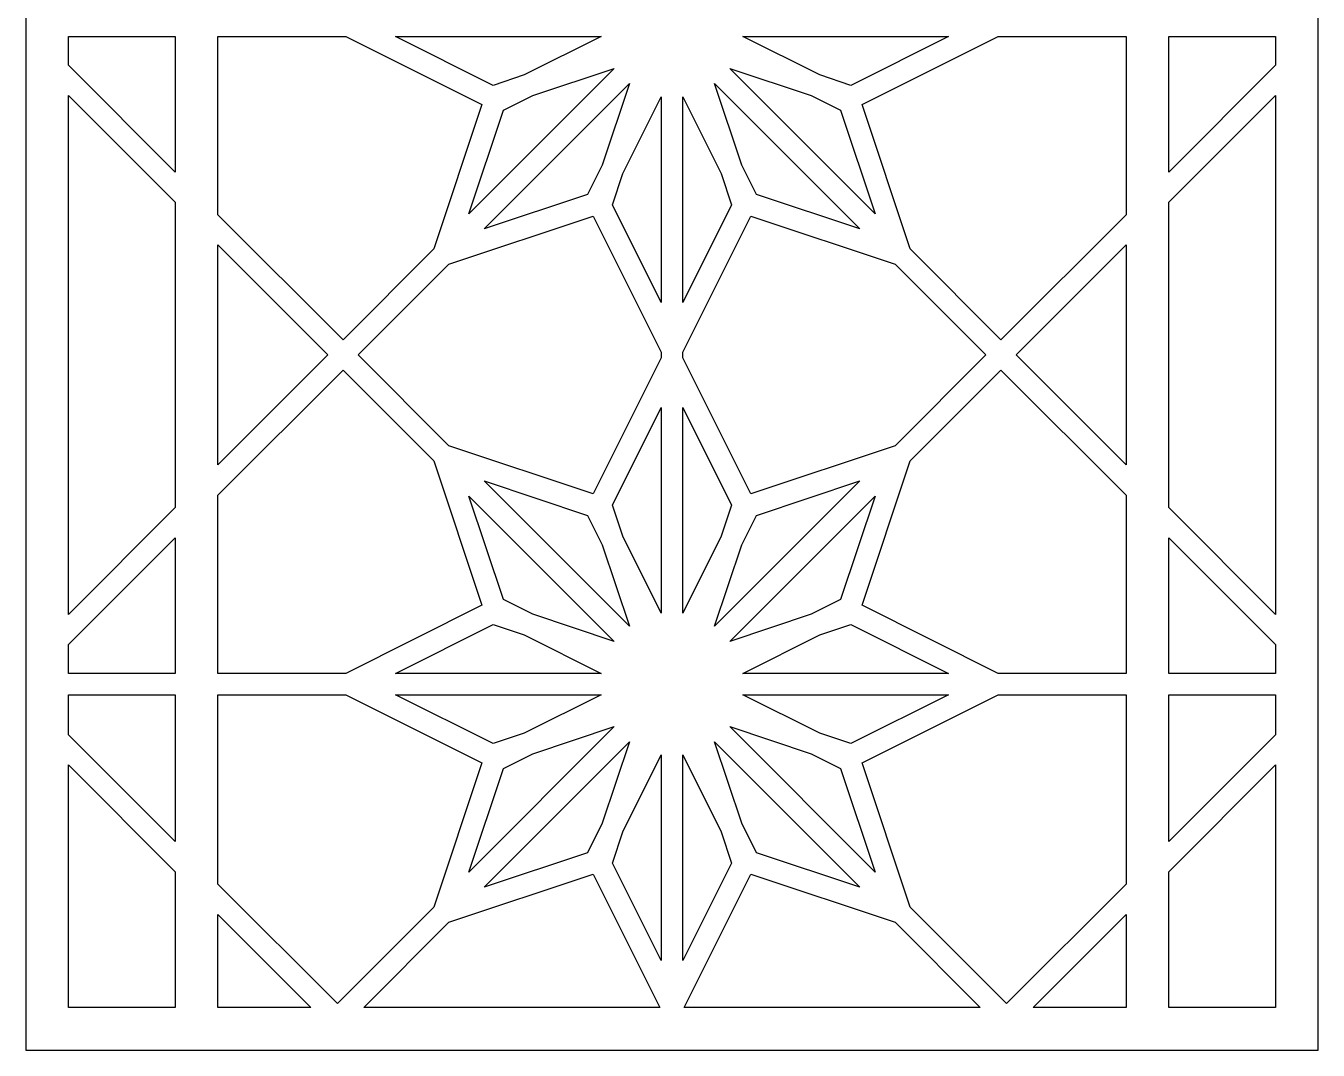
# Model space of a CAD drawing. Header units: centimetres. Extents: x 1.5 to 5, y -9 to 9.
# Drawn here: x 1.501 to 4.997, y -9 to -6.23 of the extents above; entities that cross this region are included whole.
import ezdxf

# ---------------------------------------------------------------- set-up
doc = ezdxf.new("R2010")
doc.units = ezdxf.units.CM
doc.header["$MEASUREMENT"] = 0
doc.layers.add('layer 1', color=7, linetype='Continuous')

msp = doc.modelspace()

# ---------------------------------------------------------------- linework, layer by layer
at = {"layer": 'layer 1', "color": 250, "lineweight": 30}
for points, knots in [([(4.5925, -9.00021), (4.5925, -9.00021), (4.47692, -9.00021), (4.47692, -9.00021), (4.47692, -9.00021), (4.47692, -9.00021), (4.27966, -9.00021), (4.27966, -9.00021), (4.27966, -9.00021), (4.27966, -9.00021), (4.19794, -9.00021), (4.19794, -9.00021), (4.19794, -9.00021), (4.19794, -9.00021), (4.10982, -9.00021), (4.10982, -9.00021), (4.10982, -9.00021), (4.10982, -9.00021), (4.02809, -9.00021), (4.02809, -9.00021), (4.02809, -9.00021), (4.02809, -9.00021), (3.27749, -9.00021), (3.27749, -9.00021), (3.27749, -9.00021), (3.27749, -9.00021), (3.21971, -9.00021), (3.21971, -9.00021), (3.21971, -9.00021), (3.21971, -9.00021), (2.4691, -9.00021), (2.4691, -9.00021), (2.4691, -9.00021), (2.4691, -9.00021), (2.38738, -9.00021), (2.38738, -9.00021), (2.38738, -9.00021), (2.38738, -9.00021), (2.29926, -9.00021), (2.29926, -9.00021), (2.29926, -9.00021), (2.29926, -9.00021), (2.21753, -9.00021), (2.21753, -9.00021), (2.21753, -9.00021), (2.21753, -9.00021), (2.02027, -9.00021), (2.02027, -9.00021), (2.02027, -9.00021), (2.02027, -9.00021), (1.9047, -9.00021), (1.9047, -9.00021), (1.9047, -9.00021), (1.9047, -9.00021), (1.50051, -9.00021), (1.50051, -9.00021), (1.50051, -9.00021), (1.50051, -9.00021), (1.50051, -8.11335), (1.50051, -8.11335), (1.50051, -8.11335), (1.50051, -8.11335), (1.50051, -8.03891), (1.50051, -8.03891), (1.50051, -8.03891), (1.50051, -8.03891), (1.50051, -8.03163), (1.50051, -8.03163), (1.50051, -8.03163), (1.50051, -8.03163), (1.50051, -8.0189), (1.50051, -8.0189), (1.50051, -8.0189), (1.50051, -8.0189), (1.50051, -7.98112), (1.50051, -7.98112), (1.50051, -7.98112), (1.50051, -7.98112), (1.50051, -7.93718), (1.50051, -7.93718), (1.50051, -7.93718), (1.50051, -7.93718), (1.50051, -6.30279), (1.50051, -6.30279), (1.50051, -6.30279), (1.50051, -6.30279), (1.50051, -6.25885), (1.50051, -6.25885), (1.50051, -6.25885), (1.50051, -6.25885), (1.50051, -6.23884), (1.50051, -6.23884), (1.50051, -6.23884), (1.50051, -6.23884), (1.50051, -6.22106), (1.50051, -6.22106), (1.50051, -6.22106), (1.50051, -6.22106), (1.50051, -6.20106), (1.50051, -6.20106), (1.50051, -6.20106), (1.50051, -6.20106), (1.50051, -6.15711), (1.50051, -6.15711), (1.50051, -6.15711), (1.50051, -6.15711), (1.50051, -4.52272), (1.50051, -4.52272), (1.50051, -4.52272), (1.50051, -4.52272), (1.50051, -4.47878), (1.50051, -4.47878), (1.50051, -4.47878), (1.50051, -4.47878), (1.50051, -4.45877), (1.50051, -4.45877), (1.50051, -4.45877), (1.50051, -4.45877), (1.50051, -4.44099), (1.50051, -4.44099), (1.50051, -4.44099), (1.50051, -4.44099), (1.50051, -4.42099), (1.50051, -4.42099), (1.50051, -4.42099), (1.50051, -4.42099), (1.50051, -4.37705), (1.50051, -4.37705), (1.50051, -4.37705), (1.50051, -4.37705), (1.50051, -2.74266), (1.50051, -2.74266), (1.50051, -2.74266), (1.50051, -2.74266), (1.50051, -2.69871), (1.50051, -2.69871), (1.50051, -2.69871), (1.50051, -2.69871), (1.50051, -2.67871), (1.50051, -2.67871), (1.50051, -2.67871), (1.50051, -2.67871), (1.50051, -2.66093), (1.50051, -2.66093), (1.50051, -2.66093), (1.50051, -2.66093), (1.50051, -2.64093), (1.50051, -2.64093), (1.50051, -2.64093), (1.50051, -2.64093), (1.50051, -2.59698), (1.50051, -2.59698), (1.50051, -2.59698), (1.50051, -2.59698), (1.50051, -0.96259), (1.50051, -0.96259), (1.50051, -0.96259), (1.50051, -0.96259), (1.50051, -0.91864), (1.50051, -0.91864), (1.50051, -0.91864), (1.50051, -0.91864), (1.50051, -0.89864), (1.50051, -0.89864), (1.50051, -0.89864), (1.50051, -0.89864), (1.50051, -0.88087), (1.50051, -0.88087), (1.50051, -0.88087), (1.50051, -0.88087), (1.50051, -0.86086), (1.50051, -0.86086), (1.50051, -0.86086), (1.50051, -0.86086), (1.50051, -0.81692), (1.50051, -0.81692), (1.50051, -0.81692), (1.50051, -0.81692), (1.50051, 0.81747), (1.50051, 0.81747), (1.50051, 0.81747), (1.50051, 0.81747), (1.50051, 0.86142), (1.50051, 0.86142), (1.50051, 0.86142), (1.50051, 0.86142), (1.50051, 0.88142), (1.50051, 0.88142), (1.50051, 0.88142), (1.50051, 0.88142), (1.50051, 0.8992), (1.50051, 0.8992), (1.50051, 0.8992), (1.50051, 0.8992), (1.50051, 0.9192), (1.50051, 0.9192), (1.50051, 0.9192), (1.50051, 0.9192), (1.50051, 0.96315), (1.50051, 0.96315), (1.50051, 0.96315), (1.50051, 0.96315), (1.50051, 2.59754), (1.50051, 2.59754), (1.50051, 2.59754), (1.50051, 2.59754), (1.50051, 2.64149), (1.50051, 2.64149), (1.50051, 2.64149), (1.50051, 2.64149), (1.50051, 2.66149), (1.50051, 2.66149), (1.50051, 2.66149), (1.50051, 2.66149), (1.50051, 2.67926), (1.50051, 2.67926), (1.50051, 2.67926), (1.50051, 2.67926), (1.50051, 2.69927), (1.50051, 2.69927), (1.50051, 2.69927), (1.50051, 2.69927), (1.50051, 2.74321), (1.50051, 2.74321), (1.50051, 2.74321), (1.50051, 2.74321), (1.50051, 4.3776), (1.50051, 4.3776), (1.50051, 4.3776), (1.50051, 4.3776), (1.50051, 4.42155), (1.50051, 4.42155), (1.50051, 4.42155), (1.50051, 4.42155), (1.50051, 4.44155), (1.50051, 4.44155), (1.50051, 4.44155), (1.50051, 4.44155), (1.50051, 4.45933), (1.50051, 4.45933), (1.50051, 4.45933), (1.50051, 4.45933), (1.50051, 4.47934), (1.50051, 4.47934), (1.50051, 4.47934), (1.50051, 4.47934), (1.50051, 4.52328), (1.50051, 4.52328), (1.50051, 4.52328), (1.50051, 4.52328), (1.50051, 6.15767), (1.50051, 6.15767), (1.50051, 6.15767), (1.50051, 6.15767), (1.50051, 6.20162), (1.50051, 6.20162), (1.50051, 6.20162), (1.50051, 6.20162), (1.50051, 6.22163), (1.50051, 6.22163), (1.50051, 6.22163), (1.50051, 6.22163), (1.50051, 6.23939), (1.50051, 6.23939), (1.50051, 6.23939), (1.50051, 6.23939), (1.50051, 6.25941), (1.50051, 6.25941), (1.50051, 6.25941), (1.50051, 6.25941), (1.50051, 6.30334), (1.50051, 6.30334), (1.50051, 6.30334), (1.50051, 6.30334), (1.50051, 7.93773), (1.50051, 7.93773), (1.50051, 7.93773), (1.50051, 7.93773), (1.50051, 7.98168), (1.50051, 7.98168), (1.50051, 7.98168), (1.50051, 7.98168), (1.50051, 8), (1.50051, 8), (1.50051, 8), (1.50051, 8), (1.50051, 8.01946), (1.50051, 8.01946), (1.50051, 8.01946), (1.50051, 8.01946), (1.50051, 8.03947), (1.50051, 8.03947), (1.50051, 8.03947), (1.50051, 8.03947), (1.50051, 8.08173), (1.50051, 8.08173), (1.50051, 8.08173), (1.50051, 8.08173), (1.50051, 9.00077), (1.50051, 9.00077), (1.50051, 9.00077), (1.50051, 9.00077), (1.9047, 9.00077), (1.9047, 9.00077), (1.9047, 9.00077), (1.9047, 9.00077), (2.02027, 9.00077), (2.02027, 9.00077), (2.02027, 9.00077), (2.02027, 9.00077), (2.21753, 9.00077), (2.21753, 9.00077), (2.21753, 9.00077), (2.21753, 9.00077), (2.29926, 9.00077), (2.29926, 9.00077), (2.29926, 9.00077), (2.29926, 9.00077), (2.41956, 9.00077), (2.41956, 9.00077), (2.41956, 9.00077), (2.41956, 9.00077), (2.50128, 9.00077), (2.50128, 9.00077), (2.50128, 9.00077), (2.50128, 9.00077), (3.21971, 9.00077), (3.21971, 9.00077), (3.21971, 9.00077), (3.21971, 9.00077), (3.27749, 9.00077), (3.27749, 9.00077), (3.27749, 9.00077), (3.27749, 9.00077), (3.99591, 9.00077), (3.99591, 9.00077), (3.99591, 9.00077), (3.99591, 9.00077), (4.07763, 9.00077), (4.07763, 9.00077), (4.07763, 9.00077), (4.07763, 9.00077), (4.19794, 9.00077), (4.19794, 9.00077), (4.19794, 9.00077), (4.19794, 9.00077), (4.27966, 9.00077), (4.27966, 9.00077), (4.27966, 9.00077), (4.27966, 9.00077), (4.47692, 9.00077), (4.47692, 9.00077), (4.47692, 9.00077), (4.47692, 9.00077), (4.5925, 9.00077), (4.5925, 9.00077), (4.5925, 9.00077), (4.5925, 9.00077), (4.99669, 9.00077), (4.99669, 9.00077), (4.99669, 9.00077), (4.99669, 9.00077), (4.99669, 8.08173), (4.99669, 8.08173), (4.99669, 8.08173), (4.99669, 8.08173), (4.99669, 8.03947), (4.99669, 8.03947), (4.99669, 8.03947), (4.99669, 8.03947), (4.99669, 8.01946), (4.99669, 8.01946), (4.99669, 8.01946), (4.99669, 8.01946), (4.99669, 8), (4.99669, 8), (4.99669, 8), (4.99669, 8), (4.99669, 7.98168), (4.99669, 7.98168), (4.99669, 7.98168), (4.99669, 7.98168), (4.99669, 7.93773), (4.99669, 7.93773), (4.99669, 7.93773), (4.99669, 7.93773), (4.99669, 6.30334), (4.99669, 6.30334), (4.99669, 6.30334), (4.99669, 6.30334), (4.99669, 6.25941), (4.99669, 6.25941), (4.99669, 6.25941), (4.99669, 6.25941), (4.99669, 6.23939), (4.99669, 6.23939), (4.99669, 6.23939), (4.99669, 6.23939), (4.99669, 6.22162), (4.99669, 6.22162), (4.99669, 6.22162), (4.99669, 6.22162), (4.99669, 6.20162), (4.99669, 6.20162), (4.99669, 6.20162), (4.99669, 6.20162), (4.99669, 6.15767), (4.99669, 6.15767), (4.99669, 6.15767), (4.99669, 6.15767), (4.99669, 4.52328), (4.99669, 4.52328), (4.99669, 4.52328), (4.99669, 4.52328), (4.99669, 4.47934), (4.99669, 4.47934), (4.99669, 4.47934), (4.99669, 4.47934), (4.99669, 4.45933), (4.99669, 4.45933), (4.99669, 4.45933), (4.99669, 4.45933), (4.99669, 4.44155), (4.99669, 4.44155), (4.99669, 4.44155), (4.99669, 4.44155), (4.99669, 4.42155), (4.99669, 4.42155), (4.99669, 4.42155), (4.99669, 4.42155), (4.99669, 4.3776), (4.99669, 4.3776), (4.99669, 4.3776), (4.99669, 4.3776), (4.99669, 2.74321), (4.99669, 2.74321), (4.99669, 2.74321), (4.99669, 2.74321), (4.99669, 2.69927), (4.99669, 2.69927), (4.99669, 2.69927), (4.99669, 2.69927), (4.99669, 2.67926), (4.99669, 2.67926), (4.99669, 2.67926), (4.99669, 2.67926), (4.99669, 2.66149), (4.99669, 2.66149), (4.99669, 2.66149), (4.99669, 2.66149), (4.99669, 2.64149), (4.99669, 2.64149), (4.99669, 2.64149), (4.99669, 2.64149), (4.99669, 2.59754), (4.99669, 2.59754), (4.99669, 2.59754), (4.99669, 2.59754), (4.99669, 0.96315), (4.99669, 0.96315), (4.99669, 0.96315), (4.99669, 0.96315), (4.99669, 0.9192), (4.99669, 0.9192), (4.99669, 0.9192), (4.99669, 0.9192), (4.99669, 0.8992), (4.99669, 0.8992), (4.99669, 0.8992), (4.99669, 0.8992), (4.99669, 0.88142), (4.99669, 0.88142), (4.99669, 0.88142), (4.99669, 0.88142), (4.99669, 0.86142), (4.99669, 0.86142), (4.99669, 0.86142), (4.99669, 0.86142), (4.99669, 0.81747), (4.99669, 0.81747), (4.99669, 0.81747), (4.99669, 0.81747), (4.99669, -0.81691), (4.99669, -0.81691), (4.99669, -0.81691), (4.99669, -0.81691), (4.99669, -0.86086), (4.99669, -0.86086), (4.99669, -0.86086), (4.99669, -0.86086), (4.99669, -0.88087), (4.99669, -0.88087), (4.99669, -0.88087), (4.99669, -0.88087), (4.99669, -0.89864), (4.99669, -0.89864), (4.99669, -0.89864), (4.99669, -0.89864), (4.99669, -0.91864), (4.99669, -0.91864), (4.99669, -0.91864), (4.99669, -0.91864), (4.99669, -0.96259), (4.99669, -0.96259), (4.99669, -0.96259), (4.99669, -0.96259), (4.99669, -2.59698), (4.99669, -2.59698), (4.99669, -2.59698), (4.99669, -2.59698), (4.99669, -2.64093), (4.99669, -2.64093), (4.99669, -2.64093), (4.99669, -2.64093), (4.99669, -2.66093), (4.99669, -2.66093), (4.99669, -2.66093), (4.99669, -2.66093), (4.99669, -2.67871), (4.99669, -2.67871), (4.99669, -2.67871), (4.99669, -2.67871), (4.99669, -2.69871), (4.99669, -2.69871), (4.99669, -2.69871), (4.99669, -2.69871), (4.99669, -2.74266), (4.99669, -2.74266), (4.99669, -2.74266), (4.99669, -2.74266), (4.99669, -4.37704), (4.99669, -4.37704), (4.99669, -4.37704), (4.99669, -4.37704), (4.99669, -4.42099), (4.99669, -4.42099), (4.99669, -4.42099), (4.99669, -4.42099), (4.99669, -4.441), (4.99669, -4.441), (4.99669, -4.441), (4.99669, -4.441), (4.99669, -4.45877), (4.99669, -4.45877), (4.99669, -4.45877), (4.99669, -4.45877), (4.99669, -4.47878), (4.99669, -4.47878), (4.99669, -4.47878), (4.99669, -4.47878), (4.99669, -4.52272), (4.99669, -4.52272), (4.99669, -4.52272), (4.99669, -4.52272), (4.99669, -6.15711), (4.99669, -6.15711), (4.99669, -6.15711), (4.99669, -6.15711), (4.99669, -6.20106), (4.99669, -6.20106), (4.99669, -6.20106), (4.99669, -6.20106), (4.99669, -6.22106), (4.99669, -6.22106), (4.99669, -6.22106), (4.99669, -6.22106), (4.99669, -6.23884), (4.99669, -6.23884), (4.99669, -6.23884), (4.99669, -6.23884), (4.99669, -6.25885), (4.99669, -6.25885), (4.99669, -6.25885), (4.99669, -6.25885), (4.99669, -6.30279), (4.99669, -6.30279), (4.99669, -6.30279), (4.99669, -6.30279), (4.99669, -7.93717), (4.99669, -7.93717), (4.99669, -7.93717), (4.99669, -7.93717), (4.99669, -7.98112), (4.99669, -7.98112), (4.99669, -7.98112), (4.99669, -7.98112), (4.99669, -8.0189), (4.99669, -8.0189), (4.99669, -8.0189), (4.99669, -8.0189), (4.99669, -8.03163), (4.99669, -8.03163), (4.99669, -8.03163), (4.99669, -8.03163), (4.99669, -8.03891), (4.99669, -8.03891), (4.99669, -8.03891), (4.99669, -8.03891), (4.99669, -8.11334), (4.99669, -8.11334), (4.99669, -8.11334), (4.99669, -8.11334), (4.99669, -9.00021), (4.99669, -9.00021), (4.99669, -9.00021), (4.99669, -9.00021), (4.5925, -9.00021), (4.5925, -9.00021)], [0, 0, 0, 0, 0.0065359, 0.0065359, 0.0065359, 0.0065359, 0.0130719, 0.0130719, 0.0130719, 0.0130719, 0.0196078, 0.0196078, 0.0196078, 0.0196078, 0.0261438, 0.0261438, 0.0261438, 0.0261438, 0.0326797, 0.0326797, 0.0326797, 0.0326797, 0.0392157, 0.0392157, 0.0392157, 0.0392157, 0.0457516, 0.0457516, 0.0457516, 0.0457516, 0.0522876, 0.0522876, 0.0522876, 0.0522876, 0.0588235, 0.0588235, 0.0588235, 0.0588235, 0.0653595, 0.0653595, 0.0653595, 0.0653595, 0.0718954, 0.0718954, 0.0718954, 0.0718954, 0.0784314, 0.0784314, 0.0784314, 0.0784314, 0.0849673, 0.0849673, 0.0849673, 0.0849673, 0.0915033, 0.0915033, 0.0915033, 0.0915033, 0.0980392, 0.0980392, 0.0980392, 0.0980392, 0.1045752, 0.1045752, 0.1045752, 0.1045752, 0.1111111, 0.1111111, 0.1111111, 0.1111111, 0.1176471, 0.1176471, 0.1176471, 0.1176471, 0.124183, 0.124183, 0.124183, 0.124183, 0.130719, 0.130719, 0.130719, 0.130719, 0.1372549, 0.1372549, 0.1372549, 0.1372549, 0.1437908, 0.1437908, 0.1437908, 0.1437908, 0.1503268, 0.1503268, 0.1503268, 0.1503268, 0.1568627, 0.1568627, 0.1568627, 0.1568627, 0.1633987, 0.1633987, 0.1633987, 0.1633987, 0.1699346, 0.1699346, 0.1699346, 0.1699346, 0.1764706, 0.1764706, 0.1764706, 0.1764706, 0.1830065, 0.1830065, 0.1830065, 0.1830065, 0.1895425, 0.1895425, 0.1895425, 0.1895425, 0.1960784, 0.1960784, 0.1960784, 0.1960784, 0.2026144, 0.2026144, 0.2026144, 0.2026144, 0.2091503, 0.2091503, 0.2091503, 0.2091503, 0.2156863, 0.2156863, 0.2156863, 0.2156863, 0.2222222, 0.2222222, 0.2222222, 0.2222222, 0.2287582, 0.2287582, 0.2287582, 0.2287582, 0.2352941, 0.2352941, 0.2352941, 0.2352941, 0.2418301, 0.2418301, 0.2418301, 0.2418301, 0.248366, 0.248366, 0.248366, 0.248366, 0.254902, 0.254902, 0.254902, 0.254902, 0.2614379, 0.2614379, 0.2614379, 0.2614379, 0.2679739, 0.2679739, 0.2679739, 0.2679739, 0.2745098, 0.2745098, 0.2745098, 0.2745098, 0.2810458, 0.2810458, 0.2810458, 0.2810458, 0.2875817, 0.2875817, 0.2875817, 0.2875817, 0.2941176, 0.2941176, 0.2941176, 0.2941176, 0.3006536, 0.3006536, 0.3006536, 0.3006536, 0.3071895, 0.3071895, 0.3071895, 0.3071895, 0.3137255, 0.3137255, 0.3137255, 0.3137255, 0.3202614, 0.3202614, 0.3202614, 0.3202614, 0.3267974, 0.3267974, 0.3267974, 0.3267974, 0.3333333, 0.3333333, 0.3333333, 0.3333333, 0.3398693, 0.3398693, 0.3398693, 0.3398693, 0.3464052, 0.3464052, 0.3464052, 0.3464052, 0.3529412, 0.3529412, 0.3529412, 0.3529412, 0.3594771, 0.3594771, 0.3594771, 0.3594771, 0.3660131, 0.3660131, 0.3660131, 0.3660131, 0.372549, 0.372549, 0.372549, 0.372549, 0.379085, 0.379085, 0.379085, 0.379085, 0.3856209, 0.3856209, 0.3856209, 0.3856209, 0.3921569, 0.3921569, 0.3921569, 0.3921569, 0.3986928, 0.3986928, 0.3986928, 0.3986928, 0.4052288, 0.4052288, 0.4052288, 0.4052288, 0.4117647, 0.4117647, 0.4117647, 0.4117647, 0.4183007, 0.4183007, 0.4183007, 0.4183007, 0.4248366, 0.4248366, 0.4248366, 0.4248366, 0.4313725, 0.4313725, 0.4313725, 0.4313725, 0.4379085, 0.4379085, 0.4379085, 0.4379085, 0.4444444, 0.4444444, 0.4444444, 0.4444444, 0.4509804, 0.4509804, 0.4509804, 0.4509804, 0.4575163, 0.4575163, 0.4575163, 0.4575163, 0.4640523, 0.4640523, 0.4640523, 0.4640523, 0.4705882, 0.4705882, 0.4705882, 0.4705882, 0.4771242, 0.4771242, 0.4771242, 0.4771242, 0.4836601, 0.4836601, 0.4836601, 0.4836601, 0.4901961, 0.4901961, 0.4901961, 0.4901961, 0.496732, 0.496732, 0.496732, 0.496732, 0.503268, 0.503268, 0.503268, 0.503268, 0.5098039, 0.5098039, 0.5098039, 0.5098039, 0.5163399, 0.5163399, 0.5163399, 0.5163399, 0.5228758, 0.5228758, 0.5228758, 0.5228758, 0.5294118, 0.5294118, 0.5294118, 0.5294118, 0.5359477, 0.5359477, 0.5359477, 0.5359477, 0.5424837, 0.5424837, 0.5424837, 0.5424837, 0.5490196, 0.5490196, 0.5490196, 0.5490196, 0.5555556, 0.5555556, 0.5555556, 0.5555556, 0.5620915, 0.5620915, 0.5620915, 0.5620915, 0.5686275, 0.5686275, 0.5686275, 0.5686275, 0.5751634, 0.5751634, 0.5751634, 0.5751634, 0.5816993, 0.5816993, 0.5816993, 0.5816993, 0.5882353, 0.5882353, 0.5882353, 0.5882353, 0.5947712, 0.5947712, 0.5947712, 0.5947712, 0.6013072, 0.6013072, 0.6013072, 0.6013072, 0.6078431, 0.6078431, 0.6078431, 0.6078431, 0.6143791, 0.6143791, 0.6143791, 0.6143791, 0.620915, 0.620915, 0.620915, 0.620915, 0.627451, 0.627451, 0.627451, 0.627451, 0.6339869, 0.6339869, 0.6339869, 0.6339869, 0.6405229, 0.6405229, 0.6405229, 0.6405229, 0.6470588, 0.6470588, 0.6470588, 0.6470588, 0.6535948, 0.6535948, 0.6535948, 0.6535948, 0.6601307, 0.6601307, 0.6601307, 0.6601307, 0.6666667, 0.6666667, 0.6666667, 0.6666667, 0.6732026, 0.6732026, 0.6732026, 0.6732026, 0.6797386, 0.6797386, 0.6797386, 0.6797386, 0.6862745, 0.6862745, 0.6862745, 0.6862745, 0.6928105, 0.6928105, 0.6928105, 0.6928105, 0.6993464, 0.6993464, 0.6993464, 0.6993464, 0.7058824, 0.7058824, 0.7058824, 0.7058824, 0.7124183, 0.7124183, 0.7124183, 0.7124183, 0.7189542, 0.7189542, 0.7189542, 0.7189542, 0.7254902, 0.7254902, 0.7254902, 0.7254902, 0.7320261, 0.7320261, 0.7320261, 0.7320261, 0.7385621, 0.7385621, 0.7385621, 0.7385621, 0.745098, 0.745098, 0.745098, 0.745098, 0.751634, 0.751634, 0.751634, 0.751634, 0.7581699, 0.7581699, 0.7581699, 0.7581699, 0.7647059, 0.7647059, 0.7647059, 0.7647059, 0.7712418, 0.7712418, 0.7712418, 0.7712418, 0.7777778, 0.7777778, 0.7777778, 0.7777778, 0.7843137, 0.7843137, 0.7843137, 0.7843137, 0.7908497, 0.7908497, 0.7908497, 0.7908497, 0.7973856, 0.7973856, 0.7973856, 0.7973856, 0.8039216, 0.8039216, 0.8039216, 0.8039216, 0.8104575, 0.8104575, 0.8104575, 0.8104575, 0.8169935, 0.8169935, 0.8169935, 0.8169935, 0.8235294, 0.8235294, 0.8235294, 0.8235294, 0.8300654, 0.8300654, 0.8300654, 0.8300654, 0.8366013, 0.8366013, 0.8366013, 0.8366013, 0.8431373, 0.8431373, 0.8431373, 0.8431373, 0.8496732, 0.8496732, 0.8496732, 0.8496732, 0.8562092, 0.8562092, 0.8562092, 0.8562092, 0.8627451, 0.8627451, 0.8627451, 0.8627451, 0.869281, 0.869281, 0.869281, 0.869281, 0.875817, 0.875817, 0.875817, 0.875817, 0.8823529, 0.8823529, 0.8823529, 0.8823529, 0.8888889, 0.8888889, 0.8888889, 0.8888889, 0.8954248, 0.8954248, 0.8954248, 0.8954248, 0.9019608, 0.9019608, 0.9019608, 0.9019608, 0.9084967, 0.9084967, 0.9084967, 0.9084967, 0.9150327, 0.9150327, 0.9150327, 0.9150327, 0.9215686, 0.9215686, 0.9215686, 0.9215686, 0.9281046, 0.9281046, 0.9281046, 0.9281046, 0.9346405, 0.9346405, 0.9346405, 0.9346405, 0.9411765, 0.9411765, 0.9411765, 0.9411765, 0.9477124, 0.9477124, 0.9477124, 0.9477124, 0.9542484, 0.9542484, 0.9542484, 0.9542484, 0.9607843, 0.9607843, 0.9607843, 0.9607843, 0.9673203, 0.9673203, 0.9673203, 0.9673203, 0.9738562, 0.9738562, 0.9738562, 0.9738562, 0.9803922, 0.9803922, 0.9803922, 0.9803922, 0.9869281, 0.9869281, 0.9869281, 0.9869281, 1, 1, 1, 1]), ([(1.9047, -6.25885), (1.9047, -6.25885), (1.61608, -6.25885), (1.61608, -6.25885), (1.61608, -6.25885), (1.61608, -6.25885), (1.61608, -6.33664), (1.61608, -6.33664), (1.61608, -6.33664), (1.61608, -6.33664), (1.9047, -6.62525), (1.9047, -6.62525), (1.9047, -6.62525), (1.9047, -6.62525), (1.9047, -6.25885), (1.9047, -6.25885)], [0, 0, 0, 0, 0.2, 0.2, 0.2, 0.2, 0.4, 0.4, 0.4, 0.4, 0.6, 0.6, 0.6, 0.6, 1, 1, 1, 1]), ([(2.35856, -7.07912), (2.35856, -7.07912), (2.60434, -6.83335), (2.60434, -6.83335), (2.60434, -6.83335), (2.60434, -6.83335), (2.73414, -6.44304), (2.73414, -6.44304), (2.73414, -6.44304), (2.73414, -6.44304), (2.36639, -6.25885), (2.36639, -6.25885), (2.36639, -6.25885), (2.36639, -6.25885), (2.02027, -6.25885), (2.02027, -6.25885), (2.02027, -6.25885), (2.02027, -6.25885), (2.02027, -6.74083), (2.02027, -6.74083), (2.02027, -6.74083), (2.02027, -6.74083), (2.35856, -7.07912), (2.35856, -7.07912)], [0, 0, 0, 0, 0.1428571, 0.1428571, 0.1428571, 0.1428571, 0.2857143, 0.2857143, 0.2857143, 0.2857143, 0.4285714, 0.4285714, 0.4285714, 0.4285714, 0.5714286, 0.5714286, 0.5714286, 0.5714286, 0.7142857, 0.7142857, 0.7142857, 0.7142857, 1, 1, 1, 1]), ([(3.05662, -6.25885), (3.05662, -6.25885), (2.50066, -6.25885), (2.50066, -6.25885), (2.50066, -6.25885), (2.50066, -6.25885), (2.76445, -6.39096), (2.76445, -6.39096), (2.76445, -6.39096), (2.76445, -6.39096), (2.84892, -6.36287), (2.84892, -6.36287), (2.84892, -6.36287), (2.84892, -6.36287), (3.05662, -6.25885), (3.05662, -6.25885)], [0, 0, 0, 0, 0.2, 0.2, 0.2, 0.2, 0.4, 0.4, 0.4, 0.4, 0.6, 0.6, 0.6, 0.6, 1, 1, 1, 1]), ([(3.99654, -6.25885), (3.99654, -6.25885), (3.44058, -6.25885), (3.44058, -6.25885), (3.44058, -6.25885), (3.44058, -6.25885), (3.64827, -6.36287), (3.64827, -6.36287), (3.64827, -6.36287), (3.64827, -6.36287), (3.73275, -6.39096), (3.73275, -6.39096), (3.73275, -6.39096), (3.73275, -6.39096), (3.99654, -6.25885), (3.99654, -6.25885)], [0, 0, 0, 0, 0.2, 0.2, 0.2, 0.2, 0.4, 0.4, 0.4, 0.4, 0.6, 0.6, 0.6, 0.6, 1, 1, 1, 1]), ([(4.47692, -6.25885), (4.47692, -6.25885), (4.13081, -6.25885), (4.13081, -6.25885), (4.13081, -6.25885), (4.13081, -6.25885), (3.76305, -6.44305), (3.76305, -6.44305), (3.76305, -6.44305), (3.76305, -6.44305), (3.89286, -6.83335), (3.89286, -6.83335), (3.89286, -6.83335), (3.89286, -6.83335), (4.13863, -7.07912), (4.13863, -7.07912), (4.13863, -7.07912), (4.13863, -7.07912), (4.47692, -6.74084), (4.47692, -6.74084), (4.47692, -6.74084), (4.47692, -6.74084), (4.47692, -6.25885), (4.47692, -6.25885)], [0, 0, 0, 0, 0.1428571, 0.1428571, 0.1428571, 0.1428571, 0.2857143, 0.2857143, 0.2857143, 0.2857143, 0.4285714, 0.4285714, 0.4285714, 0.4285714, 0.5714286, 0.5714286, 0.5714286, 0.5714286, 0.7142857, 0.7142857, 0.7142857, 0.7142857, 1, 1, 1, 1]), ([(4.5925, -6.25885), (4.5925, -6.25885), (4.5925, -6.62525), (4.5925, -6.62525), (4.5925, -6.62525), (4.5925, -6.62525), (4.88112, -6.33664), (4.88112, -6.33664), (4.88112, -6.33664), (4.88112, -6.33664), (4.88112, -6.25885), (4.88112, -6.25885), (4.88112, -6.25885), (4.88112, -6.25885), (4.5925, -6.25885), (4.5925, -6.25885)], [0, 0, 0, 0, 0.2, 0.2, 0.2, 0.2, 0.4, 0.4, 0.4, 0.4, 0.6, 0.6, 0.6, 0.6, 1, 1, 1, 1]), ([(2.69928, -6.7384), (2.69928, -6.7384), (3.09243, -6.34525), (3.09243, -6.34525), (3.09243, -6.34525), (3.09243, -6.34525), (2.87199, -6.41856), (2.87199, -6.41856), (2.87199, -6.41856), (2.87199, -6.41856), (2.79239, -6.45843), (2.79239, -6.45843), (2.79239, -6.45843), (2.79239, -6.45843), (2.69928, -6.7384), (2.69928, -6.7384)], [0, 0, 0, 0, 0.2, 0.2, 0.2, 0.2, 0.4, 0.4, 0.4, 0.4, 0.6, 0.6, 0.6, 0.6, 1, 1, 1, 1]), ([(3.40476, -6.34525), (3.40476, -6.34525), (3.79791, -6.7384), (3.79791, -6.7384), (3.79791, -6.7384), (3.79791, -6.7384), (3.7048, -6.45843), (3.7048, -6.45843), (3.7048, -6.45843), (3.7048, -6.45843), (3.62521, -6.41857), (3.62521, -6.41857), (3.62521, -6.41857), (3.62521, -6.41857), (3.40476, -6.34525), (3.40476, -6.34525)], [0, 0, 0, 0, 0.2, 0.2, 0.2, 0.2, 0.4, 0.4, 0.4, 0.4, 0.6, 0.6, 0.6, 0.6, 1, 1, 1, 1]), ([(3.13329, -6.38612), (3.13329, -6.38612), (2.74016, -6.77925), (2.74016, -6.77925), (2.74016, -6.77925), (2.74016, -6.77925), (3.02011, -6.68615), (3.02011, -6.68615), (3.02011, -6.68615), (3.02011, -6.68615), (3.05998, -6.60655), (3.05998, -6.60655), (3.05998, -6.60655), (3.05998, -6.60655), (3.13329, -6.38612), (3.13329, -6.38612)], [0, 0, 0, 0, 0.2, 0.2, 0.2, 0.2, 0.4, 0.4, 0.4, 0.4, 0.6, 0.6, 0.6, 0.6, 1, 1, 1, 1]), ([(3.75704, -6.77925), (3.75704, -6.77925), (3.3639, -6.38613), (3.3639, -6.38613), (3.3639, -6.38613), (3.3639, -6.38613), (3.43722, -6.60655), (3.43722, -6.60655), (3.43722, -6.60655), (3.43722, -6.60655), (3.47708, -6.68615), (3.47708, -6.68615), (3.47708, -6.68615), (3.47708, -6.68615), (3.75704, -6.77925), (3.75704, -6.77925)], [0, 0, 0, 0, 0.2, 0.2, 0.2, 0.2, 0.4, 0.4, 0.4, 0.4, 0.6, 0.6, 0.6, 0.6, 1, 1, 1, 1]), ([(1.61608, -7.82161), (1.61608, -7.82161), (1.9047, -7.533), (1.9047, -7.533), (1.9047, -7.533), (1.9047, -7.533), (1.9047, -6.70698), (1.9047, -6.70698), (1.9047, -6.70698), (1.9047, -6.70698), (1.61608, -6.41837), (1.61608, -6.41837), (1.61608, -6.41837), (1.61608, -6.41837), (1.61608, -7.8216), (1.61608, -7.8216), (1.61608, -7.8216), (1.61608, -7.8216), (1.61608, -7.82161), (1.61608, -7.82161)], [0, 0, 0, 0, 0.1666667, 0.1666667, 0.1666667, 0.1666667, 0.3333333, 0.3333333, 0.3333333, 0.3333333, 0.5, 0.5, 0.5, 0.5, 0.6666667, 0.6666667, 0.6666667, 0.6666667, 1, 1, 1, 1]), ([(3.21971, -6.9779), (3.21971, -6.9779), (3.21971, -6.93117), (3.21971, -6.93117), (3.21971, -6.93117), (3.21971, -6.93117), (3.21971, -6.42191), (3.21971, -6.42191), (3.21971, -6.42191), (3.21971, -6.42191), (3.11567, -6.62961), (3.11567, -6.62961), (3.11567, -6.62961), (3.11567, -6.62961), (3.08758, -6.71409), (3.08758, -6.71409), (3.08758, -6.71409), (3.08758, -6.71409), (3.21971, -6.9779), (3.21971, -6.9779)], [0, 0, 0, 0, 0.1666667, 0.1666667, 0.1666667, 0.1666667, 0.3333333, 0.3333333, 0.3333333, 0.3333333, 0.5, 0.5, 0.5, 0.5, 0.6666667, 0.6666667, 0.6666667, 0.6666667, 1, 1, 1, 1]), ([(3.27749, -6.42191), (3.27749, -6.42191), (3.27749, -6.93117), (3.27749, -6.93117), (3.27749, -6.93117), (3.27749, -6.93117), (3.27749, -6.9779), (3.27749, -6.9779), (3.27749, -6.9779), (3.27749, -6.9779), (3.40962, -6.71409), (3.40962, -6.71409), (3.40962, -6.71409), (3.40962, -6.71409), (3.38152, -6.62962), (3.38152, -6.62962), (3.38152, -6.62962), (3.38152, -6.62962), (3.27749, -6.42191), (3.27749, -6.42191)], [0, 0, 0, 0, 0.1666667, 0.1666667, 0.1666667, 0.1666667, 0.3333333, 0.3333333, 0.3333333, 0.3333333, 0.5, 0.5, 0.5, 0.5, 0.6666667, 0.6666667, 0.6666667, 0.6666667, 1, 1, 1, 1]), ([(4.5925, -6.70698), (4.5925, -6.70698), (4.5925, -7.53299), (4.5925, -7.53299), (4.5925, -7.53299), (4.5925, -7.53299), (4.88112, -7.8216), (4.88112, -7.8216), (4.88112, -7.8216), (4.88112, -7.8216), (4.88112, -6.41837), (4.88112, -6.41837), (4.88112, -6.41837), (4.88112, -6.41837), (4.5925, -6.70698), (4.5925, -6.70698)], [0, 0, 0, 0, 0.2, 0.2, 0.2, 0.2, 0.4, 0.4, 0.4, 0.4, 0.6, 0.6, 0.6, 0.6, 1, 1, 1, 1]), ([(3.21971, -7.12777), (3.21971, -7.12777), (3.21971, -7.11218), (3.21971, -7.11218), (3.21971, -7.11218), (3.21971, -7.11218), (3.0355, -6.7444), (3.0355, -6.7444), (3.0355, -6.7444), (3.0355, -6.7444), (2.64522, -6.87419), (2.64522, -6.87419), (2.64522, -6.87419), (2.64522, -6.87419), (2.39942, -7.11999), (2.39942, -7.11999), (2.39942, -7.11999), (2.39942, -7.11999), (2.64518, -7.36573), (2.64518, -7.36573), (2.64518, -7.36573), (2.64518, -7.36573), (3.0355, -7.49556), (3.0355, -7.49556), (3.0355, -7.49556), (3.0355, -7.49556), (3.21971, -7.12777), (3.21971, -7.12777)], [0, 0, 0, 0, 0.125, 0.125, 0.125, 0.125, 0.25, 0.25, 0.25, 0.25, 0.375, 0.375, 0.375, 0.375, 0.5, 0.5, 0.5, 0.5, 0.625, 0.625, 0.625, 0.625, 0.75, 0.75, 0.75, 0.75, 1, 1, 1, 1]), ([(4.09777, -7.11999), (4.09777, -7.11999), (3.85198, -6.87419), (3.85198, -6.87419), (3.85198, -6.87419), (3.85198, -6.87419), (3.46169, -6.7444), (3.46169, -6.7444), (3.46169, -6.7444), (3.46169, -6.7444), (3.27749, -7.11218), (3.27749, -7.11218), (3.27749, -7.11218), (3.27749, -7.11218), (3.27749, -7.12777), (3.27749, -7.12777), (3.27749, -7.12777), (3.27749, -7.12777), (3.46169, -7.49555), (3.46169, -7.49555), (3.46169, -7.49555), (3.46169, -7.49555), (3.85202, -7.36573), (3.85202, -7.36573), (3.85202, -7.36573), (3.85202, -7.36573), (4.09777, -7.11999), (4.09777, -7.11999)], [0, 0, 0, 0, 0.125, 0.125, 0.125, 0.125, 0.25, 0.25, 0.25, 0.25, 0.375, 0.375, 0.375, 0.375, 0.5, 0.5, 0.5, 0.5, 0.625, 0.625, 0.625, 0.625, 0.75, 0.75, 0.75, 0.75, 1, 1, 1, 1]), ([(2.02027, -7.41742), (2.02027, -7.41742), (2.3177, -7.11999), (2.3177, -7.11999), (2.3177, -7.11999), (2.3177, -7.11999), (2.02027, -6.82255), (2.02027, -6.82255), (2.02027, -6.82255), (2.02027, -6.82255), (2.02027, -7.41742), (2.02027, -7.41742)], [0, 0, 0, 0, 0.25, 0.25, 0.25, 0.25, 0.5, 0.5, 0.5, 0.5, 1, 1, 1, 1]), ([(4.47692, -6.82255), (4.47692, -6.82255), (4.17949, -7.11998), (4.17949, -7.11998), (4.17949, -7.11998), (4.17949, -7.11998), (4.47692, -7.4174), (4.47692, -7.4174), (4.47692, -7.4174), (4.47692, -7.4174), (4.47692, -6.82255), (4.47692, -6.82255)], [0, 0, 0, 0, 0.25, 0.25, 0.25, 0.25, 0.5, 0.5, 0.5, 0.5, 1, 1, 1, 1]), ([(2.35856, -7.16085), (2.35856, -7.16085), (2.02027, -7.49914), (2.02027, -7.49914), (2.02027, -7.49914), (2.02027, -7.49914), (2.02027, -7.98112), (2.02027, -7.98112), (2.02027, -7.98112), (2.02027, -7.98112), (2.36637, -7.98112), (2.36637, -7.98112), (2.36637, -7.98112), (2.36637, -7.98112), (2.73414, -7.79692), (2.73414, -7.79692), (2.73414, -7.79692), (2.73414, -7.79692), (2.60435, -7.40663), (2.60435, -7.40663), (2.60435, -7.40663), (2.60435, -7.40663), (2.35856, -7.16085), (2.35856, -7.16085)], [0, 0, 0, 0, 0.1428571, 0.1428571, 0.1428571, 0.1428571, 0.2857143, 0.2857143, 0.2857143, 0.2857143, 0.4285714, 0.4285714, 0.4285714, 0.4285714, 0.5714286, 0.5714286, 0.5714286, 0.5714286, 0.7142857, 0.7142857, 0.7142857, 0.7142857, 1, 1, 1, 1]), ([(4.47692, -7.49913), (4.47692, -7.49913), (4.13863, -7.16085), (4.13863, -7.16085), (4.13863, -7.16085), (4.13863, -7.16085), (3.89285, -7.40662), (3.89285, -7.40662), (3.89285, -7.40662), (3.89285, -7.40662), (3.76305, -7.79691), (3.76305, -7.79691), (3.76305, -7.79691), (3.76305, -7.79691), (4.13085, -7.98112), (4.13085, -7.98112), (4.13085, -7.98112), (4.13085, -7.98112), (4.47692, -7.98112), (4.47692, -7.98112), (4.47692, -7.98112), (4.47692, -7.98112), (4.47692, -7.49913), (4.47692, -7.49913)], [0, 0, 0, 0, 0.1428571, 0.1428571, 0.1428571, 0.1428571, 0.2857143, 0.2857143, 0.2857143, 0.2857143, 0.4285714, 0.4285714, 0.4285714, 0.4285714, 0.5714286, 0.5714286, 0.5714286, 0.5714286, 0.7142857, 0.7142857, 0.7142857, 0.7142857, 1, 1, 1, 1]), ([(3.21971, -7.81804), (3.21971, -7.81804), (3.21971, -7.33929), (3.21971, -7.33929), (3.21971, -7.33929), (3.21971, -7.33929), (3.21971, -7.26205), (3.21971, -7.26205), (3.21971, -7.26205), (3.21971, -7.26205), (3.08758, -7.52585), (3.08758, -7.52585), (3.08758, -7.52585), (3.08758, -7.52585), (3.11567, -7.61033), (3.11567, -7.61033), (3.11567, -7.61033), (3.11567, -7.61033), (3.21971, -7.81804), (3.21971, -7.81804)], [0, 0, 0, 0, 0.1666667, 0.1666667, 0.1666667, 0.1666667, 0.3333333, 0.3333333, 0.3333333, 0.3333333, 0.5, 0.5, 0.5, 0.5, 0.6666667, 0.6666667, 0.6666667, 0.6666667, 1, 1, 1, 1]), ([(3.27749, -7.26205), (3.27749, -7.26205), (3.27749, -7.33929), (3.27749, -7.33929), (3.27749, -7.33929), (3.27749, -7.33929), (3.27749, -7.81804), (3.27749, -7.81804), (3.27749, -7.81804), (3.27749, -7.81804), (3.38152, -7.61033), (3.38152, -7.61033), (3.38152, -7.61033), (3.38152, -7.61033), (3.40962, -7.52585), (3.40962, -7.52585), (3.40962, -7.52585), (3.40962, -7.52585), (3.27749, -7.26205), (3.27749, -7.26205)], [0, 0, 0, 0, 0.1666667, 0.1666667, 0.1666667, 0.1666667, 0.3333333, 0.3333333, 0.3333333, 0.3333333, 0.5, 0.5, 0.5, 0.5, 0.6666667, 0.6666667, 0.6666667, 0.6666667, 1, 1, 1, 1]), ([(2.74012, -7.46068), (2.74012, -7.46068), (3.1333, -7.85386), (3.1333, -7.85386), (3.1333, -7.85386), (3.1333, -7.85386), (3.05998, -7.6334), (3.05998, -7.6334), (3.05998, -7.6334), (3.05998, -7.6334), (3.02011, -7.55381), (3.02011, -7.55381), (3.02011, -7.55381), (3.02011, -7.55381), (2.74012, -7.46068), (2.74012, -7.46068)], [0, 0, 0, 0, 0.2, 0.2, 0.2, 0.2, 0.4, 0.4, 0.4, 0.4, 0.6, 0.6, 0.6, 0.6, 1, 1, 1, 1]), ([(3.3639, -7.85385), (3.3639, -7.85385), (3.75707, -7.46068), (3.75707, -7.46068), (3.75707, -7.46068), (3.75707, -7.46068), (3.47708, -7.5538), (3.47708, -7.5538), (3.47708, -7.5538), (3.47708, -7.5538), (3.43722, -7.63341), (3.43722, -7.63341), (3.43722, -7.63341), (3.43722, -7.63341), (3.3639, -7.85385), (3.3639, -7.85385)], [0, 0, 0, 0, 0.2, 0.2, 0.2, 0.2, 0.4, 0.4, 0.4, 0.4, 0.6, 0.6, 0.6, 0.6, 1, 1, 1, 1]), ([(3.0924, -7.89469), (3.0924, -7.89469), (2.69929, -7.50158), (2.69929, -7.50158), (2.69929, -7.50158), (2.69929, -7.50158), (2.79239, -7.78152), (2.79239, -7.78152), (2.79239, -7.78152), (2.79239, -7.78152), (2.87199, -7.82138), (2.87199, -7.82138), (2.87199, -7.82138), (2.87199, -7.82138), (3.0924, -7.89469), (3.0924, -7.89469)], [0, 0, 0, 0, 0.2, 0.2, 0.2, 0.2, 0.4, 0.4, 0.4, 0.4, 0.6, 0.6, 0.6, 0.6, 1, 1, 1, 1]), ([(3.7979, -7.50157), (3.7979, -7.50157), (3.40478, -7.8947), (3.40478, -7.8947), (3.40478, -7.8947), (3.40478, -7.8947), (3.62521, -7.82138), (3.62521, -7.82138), (3.62521, -7.82138), (3.62521, -7.82138), (3.7048, -7.78152), (3.7048, -7.78152), (3.7048, -7.78152), (3.7048, -7.78152), (3.7979, -7.50157), (3.7979, -7.50157)], [0, 0, 0, 0, 0.2, 0.2, 0.2, 0.2, 0.4, 0.4, 0.4, 0.4, 0.6, 0.6, 0.6, 0.6, 1, 1, 1, 1]), ([(1.9047, -7.61471), (1.9047, -7.61471), (1.61608, -7.90333), (1.61608, -7.90333), (1.61608, -7.90333), (1.61608, -7.90333), (1.61608, -7.98112), (1.61608, -7.98112), (1.61608, -7.98112), (1.61608, -7.98112), (1.9047, -7.98112), (1.9047, -7.98112), (1.9047, -7.98112), (1.9047, -7.98112), (1.9047, -7.61471), (1.9047, -7.61471)], [0, 0, 0, 0, 0.2, 0.2, 0.2, 0.2, 0.4, 0.4, 0.4, 0.4, 0.6, 0.6, 0.6, 0.6, 1, 1, 1, 1]), ([(4.5925, -7.61471), (4.5925, -7.61471), (4.5925, -7.98112), (4.5925, -7.98112), (4.5925, -7.98112), (4.5925, -7.98112), (4.88112, -7.98112), (4.88112, -7.98112), (4.88112, -7.98112), (4.88112, -7.98112), (4.88112, -7.90333), (4.88112, -7.90333), (4.88112, -7.90333), (4.88112, -7.90333), (4.5925, -7.61471), (4.5925, -7.61471)], [0, 0, 0, 0, 0.2, 0.2, 0.2, 0.2, 0.4, 0.4, 0.4, 0.4, 0.6, 0.6, 0.6, 0.6, 1, 1, 1, 1]), ([(2.50064, -7.98112), (2.50064, -7.98112), (3.05664, -7.98112), (3.05664, -7.98112), (3.05664, -7.98112), (3.05664, -7.98112), (2.84892, -7.87708), (2.84892, -7.87708), (2.84892, -7.87708), (2.84892, -7.87708), (2.76445, -7.84899), (2.76445, -7.84899), (2.76445, -7.84899), (2.76445, -7.84899), (2.50064, -7.98112), (2.50064, -7.98112)], [0, 0, 0, 0, 0.2, 0.2, 0.2, 0.2, 0.4, 0.4, 0.4, 0.4, 0.6, 0.6, 0.6, 0.6, 1, 1, 1, 1]), ([(3.44054, -7.98112), (3.44054, -7.98112), (3.99658, -7.98112), (3.99658, -7.98112), (3.99658, -7.98112), (3.99658, -7.98112), (3.73275, -7.84899), (3.73275, -7.84899), (3.73275, -7.84899), (3.73275, -7.84899), (3.64827, -7.87708), (3.64827, -7.87708), (3.64827, -7.87708), (3.64827, -7.87708), (3.44054, -7.98112), (3.44054, -7.98112)], [0, 0, 0, 0, 0.2, 0.2, 0.2, 0.2, 0.4, 0.4, 0.4, 0.4, 0.6, 0.6, 0.6, 0.6, 1, 1, 1, 1]), ([(1.9047, -8.03891), (1.9047, -8.03891), (1.61608, -8.03891), (1.61608, -8.03891), (1.61608, -8.03891), (1.61608, -8.03891), (1.61608, -8.1472), (1.61608, -8.1472), (1.61608, -8.1472), (1.61608, -8.1472), (1.9047, -8.43582), (1.9047, -8.43582), (1.9047, -8.43582), (1.9047, -8.43582), (1.9047, -8.03891), (1.9047, -8.03891)], [0, 0, 0, 0, 0.2, 0.2, 0.2, 0.2, 0.4, 0.4, 0.4, 0.4, 0.6, 0.6, 0.6, 0.6, 1, 1, 1, 1]), ([(2.34331, -8.87443), (2.34331, -8.87443), (2.60434, -8.61341), (2.60434, -8.61341), (2.60434, -8.61341), (2.60434, -8.61341), (2.73414, -8.22311), (2.73414, -8.22311), (2.73414, -8.22311), (2.73414, -8.22311), (2.36637, -8.03891), (2.36637, -8.03891), (2.36637, -8.03891), (2.36637, -8.03891), (2.02027, -8.03891), (2.02027, -8.03891), (2.02027, -8.03891), (2.02027, -8.03891), (2.02027, -8.55139), (2.02027, -8.55139), (2.02027, -8.55139), (2.02027, -8.55139), (2.34331, -8.87443), (2.34331, -8.87443)], [0, 0, 0, 0, 0.1428571, 0.1428571, 0.1428571, 0.1428571, 0.2857143, 0.2857143, 0.2857143, 0.2857143, 0.4285714, 0.4285714, 0.4285714, 0.4285714, 0.5714286, 0.5714286, 0.5714286, 0.5714286, 0.7142857, 0.7142857, 0.7142857, 0.7142857, 1, 1, 1, 1]), ([(3.05664, -8.03891), (3.05664, -8.03891), (2.50064, -8.03891), (2.50064, -8.03891), (2.50064, -8.03891), (2.50064, -8.03891), (2.76445, -8.17103), (2.76445, -8.17103), (2.76445, -8.17103), (2.76445, -8.17103), (2.84893, -8.14293), (2.84893, -8.14293), (2.84893, -8.14293), (2.84893, -8.14293), (3.05664, -8.03891), (3.05664, -8.03891)], [0, 0, 0, 0, 0.2, 0.2, 0.2, 0.2, 0.4, 0.4, 0.4, 0.4, 0.6, 0.6, 0.6, 0.6, 1, 1, 1, 1]), ([(3.99654, -8.03891), (3.99654, -8.03891), (3.44058, -8.03891), (3.44058, -8.03891), (3.44058, -8.03891), (3.44058, -8.03891), (3.64828, -8.14293), (3.64828, -8.14293), (3.64828, -8.14293), (3.64828, -8.14293), (3.73275, -8.17102), (3.73275, -8.17102), (3.73275, -8.17102), (3.73275, -8.17102), (3.99654, -8.03891), (3.99654, -8.03891)], [0, 0, 0, 0, 0.2, 0.2, 0.2, 0.2, 0.4, 0.4, 0.4, 0.4, 0.6, 0.6, 0.6, 0.6, 1, 1, 1, 1]), ([(4.47692, -8.03891), (4.47692, -8.03891), (4.13081, -8.03891), (4.13081, -8.03891), (4.13081, -8.03891), (4.13081, -8.03891), (3.76305, -8.2231), (3.76305, -8.2231), (3.76305, -8.2231), (3.76305, -8.2231), (3.89287, -8.61343), (3.89287, -8.61343), (3.89287, -8.61343), (3.89287, -8.61343), (4.15387, -8.87443), (4.15387, -8.87443), (4.15387, -8.87443), (4.15387, -8.87443), (4.47692, -8.55139), (4.47692, -8.55139), (4.47692, -8.55139), (4.47692, -8.55139), (4.47692, -8.03891), (4.47692, -8.03891)], [0, 0, 0, 0, 0.1428571, 0.1428571, 0.1428571, 0.1428571, 0.2857143, 0.2857143, 0.2857143, 0.2857143, 0.4285714, 0.4285714, 0.4285714, 0.4285714, 0.5714286, 0.5714286, 0.5714286, 0.5714286, 0.7142857, 0.7142857, 0.7142857, 0.7142857, 1, 1, 1, 1]), ([(4.5925, -8.03891), (4.5925, -8.03891), (4.5925, -8.43582), (4.5925, -8.43582), (4.5925, -8.43582), (4.5925, -8.43582), (4.88112, -8.1472), (4.88112, -8.1472), (4.88112, -8.1472), (4.88112, -8.1472), (4.88112, -8.03891), (4.88112, -8.03891), (4.88112, -8.03891), (4.88112, -8.03891), (4.5925, -8.03891), (4.5925, -8.03891)], [0, 0, 0, 0, 0.2, 0.2, 0.2, 0.2, 0.4, 0.4, 0.4, 0.4, 0.6, 0.6, 0.6, 0.6, 1, 1, 1, 1]), ([(2.69928, -8.51846), (2.69928, -8.51846), (3.09242, -8.12532), (3.09242, -8.12532), (3.09242, -8.12532), (3.09242, -8.12532), (2.87199, -8.19863), (2.87199, -8.19863), (2.87199, -8.19863), (2.87199, -8.19863), (2.79239, -8.2385), (2.79239, -8.2385), (2.79239, -8.2385), (2.79239, -8.2385), (2.69928, -8.51846), (2.69928, -8.51846)], [0, 0, 0, 0, 0.2, 0.2, 0.2, 0.2, 0.4, 0.4, 0.4, 0.4, 0.6, 0.6, 0.6, 0.6, 1, 1, 1, 1]), ([(3.40474, -8.1253), (3.40474, -8.1253), (3.79791, -8.51847), (3.79791, -8.51847), (3.79791, -8.51847), (3.79791, -8.51847), (3.7048, -8.2385), (3.7048, -8.2385), (3.7048, -8.2385), (3.7048, -8.2385), (3.62521, -8.19862), (3.62521, -8.19862), (3.62521, -8.19862), (3.62521, -8.19862), (3.40474, -8.1253), (3.40474, -8.1253)], [0, 0, 0, 0, 0.2, 0.2, 0.2, 0.2, 0.4, 0.4, 0.4, 0.4, 0.6, 0.6, 0.6, 0.6, 1, 1, 1, 1]), ([(3.13329, -8.16619), (3.13329, -8.16619), (2.74015, -8.55933), (2.74015, -8.55933), (2.74015, -8.55933), (2.74015, -8.55933), (3.02011, -8.46622), (3.02011, -8.46622), (3.02011, -8.46622), (3.02011, -8.46622), (3.05998, -8.38661), (3.05998, -8.38661), (3.05998, -8.38661), (3.05998, -8.38661), (3.13329, -8.16619), (3.13329, -8.16619)], [0, 0, 0, 0, 0.2, 0.2, 0.2, 0.2, 0.4, 0.4, 0.4, 0.4, 0.6, 0.6, 0.6, 0.6, 1, 1, 1, 1]), ([(3.75703, -8.55931), (3.75703, -8.55931), (3.36391, -8.1662), (3.36391, -8.1662), (3.36391, -8.1662), (3.36391, -8.1662), (3.43722, -8.38661), (3.43722, -8.38661), (3.43722, -8.38661), (3.43722, -8.38661), (3.47709, -8.46621), (3.47709, -8.46621), (3.47709, -8.46621), (3.47709, -8.46621), (3.75703, -8.55931), (3.75703, -8.55931)], [0, 0, 0, 0, 0.2, 0.2, 0.2, 0.2, 0.4, 0.4, 0.4, 0.4, 0.6, 0.6, 0.6, 0.6, 1, 1, 1, 1]), ([(3.21971, -8.75796), (3.21971, -8.75796), (3.21971, -8.20197), (3.21971, -8.20197), (3.21971, -8.20197), (3.21971, -8.20197), (3.11567, -8.40968), (3.11567, -8.40968), (3.11567, -8.40968), (3.11567, -8.40968), (3.08758, -8.49415), (3.08758, -8.49415), (3.08758, -8.49415), (3.08758, -8.49415), (3.21971, -8.75796), (3.21971, -8.75796)], [0, 0, 0, 0, 0.2, 0.2, 0.2, 0.2, 0.4, 0.4, 0.4, 0.4, 0.6, 0.6, 0.6, 0.6, 1, 1, 1, 1]), ([(3.27749, -8.20197), (3.27749, -8.20197), (3.27749, -8.75796), (3.27749, -8.75796), (3.27749, -8.75796), (3.27749, -8.75796), (3.40962, -8.49415), (3.40962, -8.49415), (3.40962, -8.49415), (3.40962, -8.49415), (3.38152, -8.40967), (3.38152, -8.40967), (3.38152, -8.40967), (3.38152, -8.40967), (3.27749, -8.20197), (3.27749, -8.20197)], [0, 0, 0, 0, 0.2, 0.2, 0.2, 0.2, 0.4, 0.4, 0.4, 0.4, 0.6, 0.6, 0.6, 0.6, 1, 1, 1, 1]), ([(1.9047, -8.51754), (1.9047, -8.51754), (1.61608, -8.22893), (1.61608, -8.22893), (1.61608, -8.22893), (1.61608, -8.22893), (1.61608, -8.88464), (1.61608, -8.88464), (1.61608, -8.88464), (1.61608, -8.88464), (1.9047, -8.88464), (1.9047, -8.88464), (1.9047, -8.88464), (1.9047, -8.88464), (1.9047, -8.51754), (1.9047, -8.51754)], [0, 0, 0, 0, 0.2, 0.2, 0.2, 0.2, 0.4, 0.4, 0.4, 0.4, 0.6, 0.6, 0.6, 0.6, 1, 1, 1, 1]), ([(4.5925, -8.51753), (4.5925, -8.51753), (4.5925, -8.88464), (4.5925, -8.88464), (4.5925, -8.88464), (4.5925, -8.88464), (4.88112, -8.88464), (4.88112, -8.88464), (4.88112, -8.88464), (4.88112, -8.88464), (4.88112, -8.22893), (4.88112, -8.22893), (4.88112, -8.22893), (4.88112, -8.22893), (4.88112, -8.22892), (4.88112, -8.22892), (4.88112, -8.22892), (4.88112, -8.22892), (4.5925, -8.51753), (4.5925, -8.51753)], [0, 0, 0, 0, 0.1666667, 0.1666667, 0.1666667, 0.1666667, 0.3333333, 0.3333333, 0.3333333, 0.3333333, 0.5, 0.5, 0.5, 0.5, 0.6666667, 0.6666667, 0.6666667, 0.6666667, 1, 1, 1, 1]), ([(2.64521, -8.65427), (2.64521, -8.65427), (2.41483, -8.88464), (2.41483, -8.88464), (2.41483, -8.88464), (2.41483, -8.88464), (3.2159, -8.88464), (3.2159, -8.88464), (3.2159, -8.88464), (3.2159, -8.88464), (3.03551, -8.52446), (3.03551, -8.52446), (3.03551, -8.52446), (3.03551, -8.52446), (2.64521, -8.65427), (2.64521, -8.65427)], [0, 0, 0, 0, 0.2, 0.2, 0.2, 0.2, 0.4, 0.4, 0.4, 0.4, 0.6, 0.6, 0.6, 0.6, 1, 1, 1, 1]), ([(4.08236, -8.88464), (4.08236, -8.88464), (3.85197, -8.65426), (3.85197, -8.65426), (3.85197, -8.65426), (3.85197, -8.65426), (3.46169, -8.52446), (3.46169, -8.52446), (3.46169, -8.52446), (3.46169, -8.52446), (3.2813, -8.88464), (3.2813, -8.88464), (3.2813, -8.88464), (3.2813, -8.88464), (4.08236, -8.88464), (4.08236, -8.88464)], [0, 0, 0, 0, 0.2, 0.2, 0.2, 0.2, 0.4, 0.4, 0.4, 0.4, 0.6, 0.6, 0.6, 0.6, 1, 1, 1, 1]), ([(2.2718, -8.88464), (2.2718, -8.88464), (2.02027, -8.63311), (2.02027, -8.63311), (2.02027, -8.63311), (2.02027, -8.63311), (2.02027, -8.88464), (2.02027, -8.88464), (2.02027, -8.88464), (2.02027, -8.88464), (2.27179, -8.88464), (2.27179, -8.88464), (2.27179, -8.88464), (2.27179, -8.88464), (2.2718, -8.88464), (2.2718, -8.88464)], [0, 0, 0, 0, 0.2, 0.2, 0.2, 0.2, 0.4, 0.4, 0.4, 0.4, 0.6, 0.6, 0.6, 0.6, 1, 1, 1, 1]), ([(4.47692, -8.63312), (4.47692, -8.63312), (4.22539, -8.88464), (4.22539, -8.88464), (4.22539, -8.88464), (4.22539, -8.88464), (4.47692, -8.88464), (4.47692, -8.88464), (4.47692, -8.88464), (4.47692, -8.88464), (4.47692, -8.63312), (4.47692, -8.63312)], [0, 0, 0, 0, 0.25, 0.25, 0.25, 0.25, 0.5, 0.5, 0.5, 0.5, 1, 1, 1, 1])]:
    msp.add_open_spline(points, degree=3, knots=knots, dxfattribs=at)

doc.saveas('drawing.dxf')
